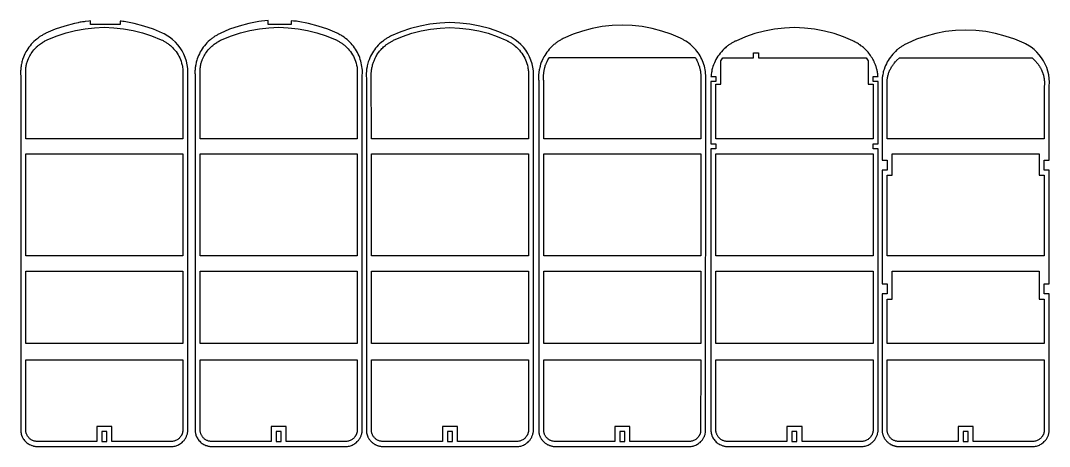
# Model space of a CAD drawing. Extents: x -70 to 101, y -106 to 32.
# Drawn here: x -1.6 to 101.2, y -106.4 to -63.8 of the extents above; entities that cross this region are included whole.
import ezdxf

# ---------------------------------------------------------------- set-up
doc = ezdxf.new("R2010")
doc.units = 0
doc.layers.get('0').update_dxf_attribs({"linetype": 'CONTINUOUS'})
doc.layers.add('SECTIONCUTEDGES', color=18, linetype='CONTINUOUS')

msp = doc.modelspace()

# ---------------------------------------------------------------- linework, layer by layer
msp.add_lwpolyline([(23.94, -105.9), (24.44, -105.9), (24.44, -104.9), (23.94, -104.9)], close=True)
at = {"layer": 'SECTIONCUTEDGES'}
for points in [[(-0.99, -106.03), (-0.9, -106.09), (-0.81, -106.15), (-0.72, -106.2), (-0.62, -106.25), (-0.5, -106.3), (-0.45, -106.32), (-0.37, -106.34), (-0.31, -106.36), (-0.27, -106.37), (-0.2, -106.38), (-0.12, -106.39), (-0.08, -106.4), (-0.04, -106.4), (13.55, -106.4), (13.63, -106.39), (13.73, -106.38), (13.83, -106.36), (13.93, -106.33), (14.02, -106.3), (14.12, -106.26), (14.21, -106.22), (14.29, -106.17), (14.38, -106.11), (14.46, -106.05), (14.54, -105.99), (14.61, -105.92), (14.68, -105.85), (14.73, -105.79), (14.77, -105.73), (14.82, -105.67), (14.86, -105.61), (14.9, -105.55), (14.93, -105.48), (14.96, -105.41), (14.99, -105.34), (15.02, -105.27), (15.04, -105.2), (15.06, -105.13), (15.08, -105.02), (15.1, -104.94), (15.1, -104.89), (15.1, -69.39), (15.11, -69.27), (15.12, -69.11), (15.12, -69.02), (15.12, -68.97), (15.1, -68.6), (15.05, -68.23), (14.97, -67.87), (14.85, -67.51), (14.71, -67.17), (14.54, -66.84), (14.34, -66.53), (14.11, -66.23), (13.86, -65.96), (13.59, -65.71), (13.29, -65.48), (12.95, -65.26), (12.9, -65.23), (12.73, -65.14), (12.59, -65.08), (11.66, -64.68), (10.71, -64.35), (9.74, -64.1), (8.74, -63.91), (8.72, -63.91), (8.62, -63.89), (8.45, -63.88), (8.33, -63.86), (8.33, -64.19), (5.38, -64.19), (5.38, -63.84), (5.22, -63.86), (4.84, -63.91), (4.73, -63.92), (4.58, -63.94), (4.43, -63.97), (4.36, -63.98), (4.21, -64), (4.14, -64.02), (3.99, -64.05), (3.81, -64.09), (3.77, -64.1), (2.8, -64.35), (1.85, -64.68), (0.92, -65.07), (0.87, -65.1), (0.8, -65.13), (0.73, -65.17), (0.66, -65.21), (0.59, -65.25), (0.53, -65.29), (0.46, -65.33), (0.39, -65.37), (0.32, -65.41), (0.26, -65.46), (0.19, -65.5), (0.13, -65.55), (0.07, -65.6), (0, -65.65), (-0.11, -65.75), (-0.13, -65.76), (-0.28, -65.89), (-0.42, -66.03), (-0.54, -66.17), (-0.67, -66.32), (-0.78, -66.47), (-0.89, -66.62), (-1, -66.79), (-1.09, -66.95), (-1.18, -67.12), (-1.26, -67.29), (-1.33, -67.47), (-1.41, -67.7), (-1.45, -67.83), (-1.48, -67.95), (-1.5, -68.04), (-1.53, -68.16), (-1.54, -68.24), (-1.55, -68.28), (-1.57, -68.37), (-1.57, -68.41), (-1.58, -68.5), (-1.59, -68.59), (-1.6, -68.68), (-1.6, -68.73), (-1.61, -68.84), (-1.61, -68.93), (-1.61, -69.05), (-1.61, -69.11), (-1.61, -69.19), (-1.6, -69.26), (-1.59, -69.38), (-1.59, -69.41), (-1.59, -104.91), (-1.59, -104.95), (-1.58, -105), (-1.57, -105.05), (-1.57, -105.09), (-1.56, -105.13), (-1.55, -105.17), (-1.54, -105.21), (-1.52, -105.25), (-1.51, -105.29), (-1.5, -105.33), (-1.48, -105.37), (-1.46, -105.41), (-1.45, -105.45), (-1.41, -105.52), (-1.4, -105.54), (-1.34, -105.63), (-1.28, -105.72), (-1.22, -105.8), (-1.15, -105.88), (-1.07, -105.96)], [(-1.09, -75.64), (-1.09, -68.61), (-1.08, -68.5), (-1.06, -68.41), (-1.05, -68.31), (-1.03, -68.21), (-1.01, -68.15), (-0.99, -68.05), (-0.96, -67.96), (-0.89, -67.76), (-0.83, -67.61), (-0.77, -67.48), (-0.7, -67.35), (-0.63, -67.22), (-0.55, -67.1), (-0.47, -66.98), (-0.39, -66.86), (-0.3, -66.75), (-0.2, -66.64), (-0.1, -66.54), (-0.03, -66.47), (-0.01, -66.44), (0.09, -66.36), (0.15, -66.31), (0.2, -66.26), (0.29, -66.19), (0.38, -66.12), (0.47, -66.06), (0.57, -65.99), (0.61, -65.96), (0.67, -65.93), (0.77, -65.87), (0.81, -65.84), (0.92, -65.79), (0.98, -65.76), (1.06, -65.72), (1.12, -65.69), (2.03, -65.32), (2.94, -65.02), (3.88, -64.79), (4.83, -64.62), (5.79, -64.52), (6.75, -64.48), (7.72, -64.52), (8.68, -64.62), (9.63, -64.79), (10.57, -65.02), (11.48, -65.32), (12.45, -65.72), (12.56, -65.77), (12.64, -65.81), (12.71, -65.85), (12.78, -65.89), (12.85, -65.93), (12.91, -65.97), (12.98, -66.02), (13.04, -66.06), (13.11, -66.11), (13.17, -66.15), (13.23, -66.2), (13.29, -66.25), (13.36, -66.3), (13.43, -66.36), (13.57, -66.49), (13.69, -66.63), (13.82, -66.77), (13.93, -66.91), (14.04, -67.06), (14.14, -67.22), (14.22, -67.38), (14.31, -67.54), (14.38, -67.71), (14.44, -67.88), (14.49, -68.06), (14.55, -68.28), (14.56, -68.35), (14.59, -68.49), (14.6, -68.62), (14.6, -75.64)], [(16.53, -106.09), (16.62, -106.15), (16.71, -106.2), (16.81, -106.25), (16.92, -106.3), (16.94, -106.31), (16.99, -106.32), (17.06, -106.34), (17.12, -106.36), (17.16, -106.37), (17.23, -106.38), (17.31, -106.39), (17.36, -106.4), (17.4, -106.4), (30.98, -106.4), (31.07, -106.39), (31.17, -106.38), (31.27, -106.36), (31.36, -106.33), (31.46, -106.3), (31.55, -106.26), (31.64, -106.22), (31.73, -106.17), (31.81, -106.11), (31.89, -106.05), (31.97, -105.99), (32.04, -105.92), (32.11, -105.85), (32.16, -105.79), (32.21, -105.73), (32.25, -105.67), (32.29, -105.61), (32.33, -105.55), (32.37, -105.48), (32.4, -105.41), (32.43, -105.34), (32.45, -105.27), (32.47, -105.2), (32.49, -105.13), (32.51, -105.05), (32.52, -104.99), (32.53, -104.92), (32.54, -104.89), (32.54, -69.41), (32.54, -69.3), (32.54, -69.24), (32.55, -69.11), (32.55, -69.1), (32.55, -69), (32.55, -68.97), (32.55, -68.78), (32.53, -68.6), (32.51, -68.41), (32.48, -68.23), (32.45, -68.05), (32.4, -67.87), (32.35, -67.69), (32.29, -67.51), (32.22, -67.34), (32.14, -67.17), (32.06, -67), (31.97, -66.84), (31.87, -66.68), (31.77, -66.53), (31.66, -66.38), (31.54, -66.23), (31.42, -66.09), (31.29, -65.96), (31.16, -65.83), (31.02, -65.71), (30.88, -65.59), (30.73, -65.48), (30.56, -65.37), (30.5, -65.33), (30.42, -65.28), (30.3, -65.22), (30.1, -65.11), (30.02, -65.07), (29.1, -64.68), (28.15, -64.35), (27.18, -64.1), (26.15, -63.91), (26.1, -63.9), (25.97, -63.88), (25.78, -63.86), (25.68, -63.85), (25.44, -63.83), (25.44, -64.19), (23.14, -64.19), (23.14, -63.81), (22.79, -63.84), (22.48, -63.87), (22.19, -63.91), (21.2, -64.1), (20.23, -64.35), (19.28, -64.68), (18.33, -65.09), (18.27, -65.12), (18.17, -65.17), (18.1, -65.21), (18.03, -65.25), (17.96, -65.29), (17.89, -65.33), (17.82, -65.37), (17.76, -65.41), (17.69, -65.46), (17.63, -65.5), (17.56, -65.55), (17.5, -65.6), (17.44, -65.65), (17.36, -65.71), (17.3, -65.77), (17.15, -65.89), (17.02, -66.03), (16.89, -66.17), (16.77, -66.32), (16.65, -66.47), (16.54, -66.62), (16.44, -66.79), (16.34, -66.95), (16.26, -67.12), (16.18, -67.29), (16.1, -67.47), (16.04, -67.65), (16, -67.77), (15.98, -67.86), (15.95, -67.98), (15.93, -68.04), (15.9, -68.16), (15.89, -68.24), (15.88, -68.32), (15.86, -68.41), (15.85, -68.5), (15.84, -68.59), (15.84, -68.64), (15.83, -68.73), (15.82, -68.84), (15.82, -68.89), (15.82, -69.02), (15.82, -69.07), (15.83, -69.17), (15.84, -69.31), (15.84, -69.36), (15.84, -69.41), (15.84, -104.9), (15.84, -104.93), (15.85, -104.98), (15.86, -105.05), (15.87, -105.09), (15.88, -105.13), (15.89, -105.17), (15.9, -105.21), (15.91, -105.25), (15.92, -105.29), (15.94, -105.33), (15.95, -105.37), (15.97, -105.41), (15.99, -105.45), (16.01, -105.49), (16.03, -105.54), (16.09, -105.63), (16.15, -105.72), (16.22, -105.8), (16.29, -105.88), (16.36, -105.96), (16.45, -106.03)], [(16.34, -75.64), (16.34, -68.62), (16.35, -68.57), (16.36, -68.47), (16.36, -68.44), (16.38, -68.34), (16.4, -68.24), (16.42, -68.15), (16.45, -68.05), (16.47, -67.96), (16.48, -67.94), (16.54, -67.76), (16.55, -67.74), (16.61, -67.61), (16.67, -67.48), (16.73, -67.35), (16.8, -67.22), (16.88, -67.1), (16.96, -66.98), (17.05, -66.86), (17.14, -66.75), (17.23, -66.64), (17.35, -66.52), (17.43, -66.44), (17.51, -66.37), (17.59, -66.29), (17.67, -66.23), (17.75, -66.17), (17.84, -66.1), (17.9, -66.06), (18, -65.99), (18.04, -65.96), (18.1, -65.93), (18.2, -65.87), (18.27, -65.83), (18.37, -65.78), (18.46, -65.73), (18.54, -65.7), (19.46, -65.32), (20.37, -65.02), (21.31, -64.79), (22.26, -64.62), (23.22, -64.52), (24.19, -64.48), (25.15, -64.52), (26.12, -64.62), (27.07, -64.79), (28, -65.02), (28.92, -65.32), (29.82, -65.69), (29.86, -65.7), (29.92, -65.74), (29.99, -65.77), (30.04, -65.8), (30.11, -65.83), (30.18, -65.87), (30.25, -65.91), (30.31, -65.95), (30.38, -65.99), (30.44, -66.04), (30.51, -66.08), (30.57, -66.13), (30.63, -66.17), (30.7, -66.22), (30.76, -66.27), (30.8, -66.31), (30.86, -66.36), (31, -66.49), (31.13, -66.63), (31.25, -66.77), (31.36, -66.91), (31.47, -67.06), (31.57, -67.22), (31.66, -67.38), (31.74, -67.54), (31.81, -67.71), (31.87, -67.88), (31.93, -68.06), (31.98, -68.28), (32, -68.38), (32.02, -68.47), (32.02, -68.51), (32.04, -68.62), (32.04, -75.64)], [(33.67, -106.11), (33.73, -106.15), (33.8, -106.19), (33.85, -106.21), (33.91, -106.24), (33.96, -106.27), (34.02, -106.29), (34.07, -106.31), (34.13, -106.33), (34.19, -106.35), (34.25, -106.36), (34.3, -106.37), (34.36, -106.38), (34.42, -106.39), (34.51, -106.4), (48.1, -106.4), (48.19, -106.39), (48.28, -106.38), (48.38, -106.36), (48.48, -106.33), (48.57, -106.3), (48.67, -106.26), (48.76, -106.22), (48.85, -106.17), (48.93, -106.11), (49.01, -106.05), (49.09, -105.99), (49.16, -105.92), (49.23, -105.85), (49.28, -105.79), (49.33, -105.73), (49.37, -105.67), (49.41, -105.61), (49.45, -105.55), (49.48, -105.48), (49.51, -105.41), (49.54, -105.34), (49.57, -105.27), (49.59, -105.2), (49.61, -105.13), (49.63, -105.05), (49.64, -105), (49.65, -104.93), (49.65, -104.89), (49.65, -69.64), (49.66, -69.52), (49.67, -69.36), (49.67, -69.27), (49.67, -69.22), (49.65, -68.85), (49.6, -68.48), (49.52, -68.12), (49.4, -67.76), (49.26, -67.42), (49.09, -67.09), (48.89, -66.78), (48.66, -66.48), (48.41, -66.21), (48.14, -65.96), (47.84, -65.73), (47.52, -65.52), (47.45, -65.48), (47.35, -65.43), (47.18, -65.35), (47.14, -65.32), (46.21, -64.93), (45.26, -64.6), (44.29, -64.35), (43.31, -64.16), (42.31, -64.05), (41.3, -64.01), (40.3, -64.05), (39.3, -64.16), (38.32, -64.35), (37.35, -64.6), (36.4, -64.93), (35.43, -65.34), (35.36, -65.38), (35.28, -65.42), (35.21, -65.46), (35.15, -65.5), (35.08, -65.54), (35.01, -65.58), (34.94, -65.62), (34.88, -65.66), (34.81, -65.71), (34.74, -65.75), (34.68, -65.8), (34.62, -65.85), (34.55, -65.9), (34.44, -65.99), (34.42, -66.01), (34.27, -66.14), (34.14, -66.28), (34.01, -66.42), (33.88, -66.57), (33.77, -66.72), (33.66, -66.87), (33.55, -67.04), (33.46, -67.2), (33.37, -67.37), (33.29, -67.54), (33.22, -67.72), (33.14, -67.95), (33.1, -68.08), (33.07, -68.2), (33.04, -68.32), (33.02, -68.44), (33, -68.53), (32.99, -68.57), (32.98, -68.66), (32.97, -68.75), (32.96, -68.84), (32.95, -68.89), (32.95, -68.98), (32.94, -69.02), (32.94, -69.14), (32.94, -69.27), (32.94, -69.3), (32.94, -69.41), (32.95, -69.53), (32.96, -69.64), (32.96, -104.9), (32.96, -104.96), (32.97, -105.01), (32.98, -105.06), (32.99, -105.11), (33, -105.17), (33.02, -105.22), (33.03, -105.27), (33.05, -105.32), (33.07, -105.37), (33.09, -105.42), (33.11, -105.47), (33.14, -105.51), (33.17, -105.56), (33.2, -105.63), (33.25, -105.69), (33.29, -105.75), (33.34, -105.81), (33.39, -105.86), (33.44, -105.92), (33.49, -105.97), (33.55, -106.02), (33.61, -106.06)], [(33.46, -75.64), (33.44, -69.23), (33.44, -69.17), (33.44, -69.07), (33.46, -68.91), (33.46, -68.84), (33.48, -68.74), (33.49, -68.65), (33.51, -68.55), (33.53, -68.45), (33.55, -68.36), (33.56, -68.31), (33.58, -68.23), (33.61, -68.14), (33.63, -68.06), (33.66, -67.98), (33.69, -67.9), (33.72, -67.82), (33.75, -67.74), (33.79, -67.66), (33.83, -67.58), (33.87, -67.5), (33.91, -67.42), (33.95, -67.35), (34.01, -67.25), (34.07, -67.15), (34.14, -67.05), (34.21, -66.96), (34.28, -66.87), (34.35, -66.78), (34.43, -66.69), (34.51, -66.6), (34.59, -66.52), (34.68, -66.44), (34.77, -66.36), (34.86, -66.29), (34.91, -66.25), (34.96, -66.21), (35.02, -66.17), (35.07, -66.13), (35.12, -66.1), (35.18, -66.06), (35.24, -66.02), (35.29, -65.99), (35.35, -65.96), (35.41, -65.92), (35.46, -65.89), (35.59, -65.83), (35.67, -65.78), (36.58, -65.39), (37.49, -65.08), (38.43, -64.83), (39.38, -64.66), (40.34, -64.55), (41.3, -64.51), (42.27, -64.55), (43.23, -64.66), (44.18, -64.83), (45.12, -65.08), (46.03, -65.39), (46.99, -65.81), (47.07, -65.85), (47.12, -65.88), (47.19, -65.92), (47.26, -65.96), (47.33, -66), (47.4, -66.04), (47.46, -66.08), (47.53, -66.13), (47.59, -66.17), (47.66, -66.22), (47.72, -66.27), (47.78, -66.32), (47.84, -66.37), (47.96, -66.48), (47.98, -66.5), (48.12, -66.63), (48.25, -66.77), (48.37, -66.92), (48.48, -67.07), (48.59, -67.23), (48.69, -67.4), (48.78, -67.56), (48.86, -67.74), (48.93, -67.91), (48.99, -68.09), (49.05, -68.28), (49.09, -68.46), (49.11, -68.57), (49.13, -68.67), (49.14, -68.76), (49.15, -68.87), (49.16, -68.97), (49.17, -69.09), (49.17, -69.16), (49.17, -69.27), (49.17, -69.36), (49.15, -69.61), (49.15, -69.66), (49.15, -75.64)], [(51.02, -106.19), (51.07, -106.21), (51.1, -106.23), (51.15, -106.25), (51.21, -106.28), (51.27, -106.3), (51.32, -106.32), (51.38, -106.34), (51.44, -106.35), (51.5, -106.37), (51.56, -106.38), (51.61, -106.39), (51.67, -106.39), (51.74, -106.4), (65.32, -106.4), (65.41, -106.39), (65.51, -106.38), (65.61, -106.36), (65.7, -106.33), (65.8, -106.3), (65.89, -106.26), (65.98, -106.22), (66.07, -106.17), (66.15, -106.11), (66.23, -106.05), (66.31, -105.99), (66.38, -105.92), (66.45, -105.85), (66.5, -105.79), (66.55, -105.73), (66.59, -105.67), (66.63, -105.61), (66.67, -105.55), (66.7, -105.48), (66.74, -105.41), (66.77, -105.34), (66.79, -105.27), (66.81, -105.2), (66.83, -105.13), (66.86, -105.01), (66.87, -104.97), (66.87, -104.89), (66.88, -69.89), (66.88, -69.78), (66.89, -69.61), (66.89, -69.52), (66.89, -69.47), (66.89, -69.28), (66.87, -69.1), (66.85, -68.91), (66.82, -68.73), (66.79, -68.55), (66.74, -68.37), (66.69, -68.19), (66.63, -68.01), (66.56, -67.84), (66.48, -67.67), (66.4, -67.5), (66.31, -67.34), (66.21, -67.18), (66.11, -67.03), (66, -66.88), (65.88, -66.73), (65.76, -66.59), (65.63, -66.46), (65.5, -66.33), (65.36, -66.21), (65.22, -66.09), (65.07, -65.98), (64.89, -65.86), (64.7, -65.75), (64.62, -65.7), (64.5, -65.64), (64.36, -65.57), (63.43, -65.18), (62.49, -64.85), (61.51, -64.6), (60.53, -64.41), (59.53, -64.3), (58.53, -64.26), (57.52, -64.3), (56.53, -64.41), (55.54, -64.6), (54.57, -64.85), (53.62, -65.18), (52.64, -65.6), (52.53, -65.66), (52.44, -65.71), (52.37, -65.75), (52.3, -65.79), (52.23, -65.83), (52.16, -65.87), (52.1, -65.91), (52.03, -65.96), (51.97, -66), (51.9, -66.05), (51.84, -66.1), (51.78, -66.15), (51.7, -66.21), (51.64, -66.26), (51.49, -66.39), (51.36, -66.53), (51.23, -66.67), (51.11, -66.82), (50.99, -66.97), (50.88, -67.12), (50.78, -67.29), (50.68, -67.45), (50.59, -67.62), (50.51, -67.79), (50.44, -67.97), (50.37, -68.18), (50.32, -68.33), (50.31, -68.39), (50.28, -68.51), (50.25, -68.63), (50.23, -68.73), (50.21, -68.82), (50.2, -68.91), (50.19, -69), (50.18, -69.09), (50.17, -69.18), (50.16, -69.29), (50.16, -69.36), (50.16, -69.48), (50.16, -69.59), (50.17, -69.69), (50.18, -69.81), (50.18, -69.91), (50.18, -104.89), (50.18, -104.93), (50.19, -104.96), (50.19, -105.01), (50.2, -105.06), (50.21, -105.11), (50.22, -105.17), (50.24, -105.22), (50.26, -105.27), (50.27, -105.32), (50.29, -105.37), (50.31, -105.42), (50.34, -105.47), (50.36, -105.51), (50.39, -105.56), (50.43, -105.63), (50.47, -105.69), (50.51, -105.75), (50.56, -105.81), (50.61, -105.86), (50.66, -105.92), (50.72, -105.97), (50.77, -106.02), (50.83, -106.06), (50.89, -106.11), (50.96, -106.15)], [(68.28, -106.2), (68.37, -106.25), (68.53, -106.31), (68.58, -106.33), (68.66, -106.35), (68.72, -106.37), (68.78, -106.38), (68.85, -106.39), (68.87, -106.39), (68.95, -106.4), (68.96, -106.4), (82.54, -106.4), (82.63, -106.39), (82.73, -106.38), (82.83, -106.36), (82.92, -106.33), (83.02, -106.3), (83.11, -106.26), (83.2, -106.22), (83.29, -106.17), (83.37, -106.11), (83.46, -106.05), (83.53, -105.99), (83.61, -105.92), (83.68, -105.85), (83.72, -105.79), (83.77, -105.73), (83.81, -105.67), (83.85, -105.61), (83.89, -105.55), (83.93, -105.48), (83.96, -105.41), (83.99, -105.34), (84.01, -105.27), (84.04, -105.2), (84.06, -105.13), (84.08, -105.01), (84.09, -104.96), (84.1, -104.9), (84.1, -104.89), (84.1, -76.63), (83.6, -76.63), (83.6, -76.14), (84.1, -76.14), (84.1, -69.89), (83.6, -69.89), (83.6, -69.39), (84.1, -69.39), (84.09, -69.34), (84.08, -69.2), (84.07, -69.13), (84.06, -69.04), (84.04, -68.96), (84.04, -68.93), (84.02, -68.84), (84, -68.76), (83.98, -68.68), (83.96, -68.61), (83.94, -68.54), (83.92, -68.47), (83.9, -68.39), (83.87, -68.32), (83.85, -68.25), (83.82, -68.18), (83.79, -68.11), (83.76, -68.04), (83.73, -67.97), (83.7, -67.9), (83.64, -67.78), (83.57, -67.66), (83.5, -67.54), (83.43, -67.42), (83.35, -67.31), (83.27, -67.19), (83.19, -67.08), (83.1, -66.98), (83.01, -66.87), (82.91, -66.77), (82.82, -66.68), (82.72, -66.58), (82.64, -66.51), (82.56, -66.44), (82.48, -66.38), (82.39, -66.32), (82.31, -66.25), (82.22, -66.19), (82.14, -66.14), (82.05, -66.08), (81.96, -66.02), (81.91, -66), (81.82, -65.95), (81.73, -65.9), (81.58, -65.82), (80.66, -65.43), (79.71, -65.1), (78.74, -64.85), (77.75, -64.66), (76.75, -64.55), (75.75, -64.51), (74.75, -64.55), (73.75, -64.66), (72.76, -64.85), (71.79, -65.1), (70.84, -65.43), (69.87, -65.85), (69.8, -65.88), (69.73, -65.92), (69.66, -65.96), (69.59, -66), (69.52, -66.04), (69.45, -66.08), (69.39, -66.12), (69.32, -66.16), (69.25, -66.21), (69.19, -66.25), (69.13, -66.3), (69.06, -66.35), (69, -66.4), (68.93, -66.45), (68.86, -66.52), (68.72, -66.64), (68.58, -66.78), (68.45, -66.92), (68.33, -67.07), (68.21, -67.22), (68.1, -67.37), (68, -67.54), (67.9, -67.7), (67.82, -67.87), (67.74, -68.04), (67.66, -68.22), (67.6, -68.4), (67.56, -68.53), (67.53, -68.63), (67.5, -68.74), (67.5, -68.77), (67.47, -68.89), (67.45, -69.01), (67.44, -69.05), (67.42, -69.18), (67.41, -69.32), (67.4, -69.39), (67.9, -69.39), (67.9, -69.89), (67.4, -69.89), (67.4, -76.14), (67.9, -76.14), (67.9, -76.63), (67.4, -76.63), (67.4, -104.9), (67.41, -104.95), (67.41, -105), (67.42, -105.05), (67.43, -105.09), (67.44, -105.13), (67.45, -105.17), (67.46, -105.21), (67.47, -105.25), (67.49, -105.29), (67.5, -105.33), (67.52, -105.37), (67.53, -105.41), (67.55, -105.45), (67.59, -105.53), (67.65, -105.63), (67.71, -105.72), (67.78, -105.8), (67.85, -105.88), (67.93, -105.96), (68.01, -106.03), (68.09, -106.09), (68.18, -106.15)], [(85.42, -106.22), (85.45, -106.24), (85.49, -106.25), (85.52, -106.26), (85.55, -106.28), (85.58, -106.29), (85.61, -106.3), (85.64, -106.31), (85.68, -106.32), (85.71, -106.33), (85.74, -106.34), (85.77, -106.35), (85.81, -106.36), (85.84, -106.37), (85.87, -106.37), (85.91, -106.38), (85.94, -106.39), (85.97, -106.39), (86.01, -106.39), (86.07, -106.4), (99.66, -106.4), (99.75, -106.39), (99.85, -106.38), (99.94, -106.36), (100.04, -106.33), (100.14, -106.3), (100.23, -106.26), (100.32, -106.22), (100.41, -106.17), (100.49, -106.11), (100.57, -106.05), (100.65, -105.99), (100.72, -105.92), (100.79, -105.85), (100.84, -105.79), (100.89, -105.73), (100.93, -105.67), (100.97, -105.61), (101.01, -105.55), (101.04, -105.48), (101.08, -105.41), (101.1, -105.34), (101.13, -105.27), (101.15, -105.2), (101.17, -105.13), (101.19, -105.04), (101.21, -104.97), (101.21, -104.91), (101.21, -104.89), (101.21, -91.15), (100.72, -91.15), (100.72, -90.15), (101.21, -90.15), (101.21, -78.76), (100.72, -78.76), (100.72, -77.76), (101.21, -77.76), (101.21, -70.39), (101.22, -70.36), (101.22, -70.23), (101.23, -70.11), (101.23, -70.02), (101.23, -69.97), (101.21, -69.59), (101.16, -69.23), (101.08, -68.86), (100.97, -68.51), (100.82, -68.17), (100.65, -67.84), (100.45, -67.53), (100.22, -67.23), (99.97, -66.96), (99.7, -66.71), (99.41, -66.48), (99.07, -66.27), (99.01, -66.23), (98.84, -66.14), (98.7, -66.07), (97.77, -65.68), (96.82, -65.35), (95.85, -65.1), (94.87, -64.91), (93.87, -64.8), (92.87, -64.76), (91.86, -64.8), (90.86, -64.91), (89.88, -65.1), (88.91, -65.35), (87.96, -65.68), (87, -66.09), (86.93, -66.12), (86.86, -66.16), (86.78, -66.21), (86.71, -66.25), (86.64, -66.29), (86.57, -66.33), (86.5, -66.37), (86.44, -66.41), (86.37, -66.46), (86.31, -66.5), (86.24, -66.55), (86.18, -66.6), (86.12, -66.65), (86.01, -66.74), (85.99, -66.75), (85.83, -66.89), (85.7, -67.03), (85.57, -67.17), (85.44, -67.32), (85.33, -67.47), (85.22, -67.62), (85.12, -67.79), (85.02, -67.95), (84.93, -68.12), (84.85, -68.29), (84.78, -68.47), (84.7, -68.69), (84.66, -68.83), (84.63, -68.95), (84.6, -69.07), (84.58, -69.19), (84.57, -69.23), (84.55, -69.32), (84.54, -69.41), (84.53, -69.5), (84.52, -69.59), (84.51, -69.68), (84.5, -69.79), (84.5, -69.84), (84.5, -69.96), (84.5, -70.02), (84.5, -70.1), (84.5, -70.16), (84.51, -70.22), (84.52, -70.34), (84.52, -70.41), (84.52, -77.76), (85.01, -77.76), (85.01, -78.76), (84.52, -78.76), (84.52, -90.15), (85.01, -90.15), (85.01, -91.15), (84.52, -91.15), (84.52, -104.91), (84.52, -104.94), (84.53, -105.01), (84.54, -105.07), (84.55, -105.13), (84.57, -105.19), (84.59, -105.24), (84.6, -105.3), (84.63, -105.35), (84.65, -105.41), (84.67, -105.46), (84.7, -105.51), (84.73, -105.57), (84.76, -105.62), (84.79, -105.67), (84.83, -105.72), (84.87, -105.77), (84.91, -105.81), (84.95, -105.86), (84.99, -105.9), (85.03, -105.95), (85.08, -105.99), (85.13, -106.03), (85.17, -106.06), (85.22, -106.1), (85.27, -106.13), (85.3, -106.15), (85.33, -106.17), (85.36, -106.19), (85.39, -106.2)], [(50.68, -75.64), (50.68, -69.9), (50.68, -69.85), (50.67, -69.73), (50.66, -69.66), (50.66, -69.61), (50.66, -69.51), (50.66, -69.44), (50.66, -69.37), (50.66, -69.33), (50.67, -69.26), (50.67, -69.19), (50.68, -69.12), (50.69, -69.01), (50.7, -68.95), (50.71, -68.88), (50.72, -68.81), (50.73, -68.75), (50.75, -68.68), (50.76, -68.61), (50.78, -68.55), (50.8, -68.48), (50.82, -68.42), (50.84, -68.35), (50.87, -68.25), (50.89, -68.19), (50.92, -68.12), (50.93, -68.09), (50.96, -68.02), (50.99, -67.96), (51.03, -67.87), (51.05, -67.82), (51.1, -67.72), (51.16, -67.62), (51.21, -67.52), (51.22, -67.51), (51.23, -67.5), (51.23, -67.5), (51.24, -67.49), (65.82, -67.49), (65.82, -67.5), (65.83, -67.51), (65.84, -67.52), (65.93, -67.68), (65.98, -67.78), (66.03, -67.88), (66.06, -67.95), (66.08, -67.99), (66.12, -68.08), (66.13, -68.12), (66.17, -68.21), (66.2, -68.3), (66.22, -68.35), (66.24, -68.44), (66.26, -68.49), (66.27, -68.54), (66.28, -68.59), (66.3, -68.64), (66.31, -68.7), (66.32, -68.75), (66.33, -68.8), (66.34, -68.85), (66.35, -68.9), (66.35, -68.95), (66.36, -69.01), (66.37, -69.06), (66.38, -69.13), (66.38, -69.21), (66.39, -69.28), (66.39, -69.32), (66.39, -69.4), (66.4, -69.48), (66.39, -69.56), (66.39, -69.66), (66.38, -69.76), (66.38, -69.83), (66.38, -69.91), (66.38, -75.64)], [(67.9, -75.64), (67.9, -70.16), (68.4, -70.16), (68.4, -67.84), (68.59, -67.55), (71.65, -67.55), (71.65, -67.05), (72.15, -67.05), (72.15, -67.55), (82.91, -67.55), (83.1, -67.84), (83.1, -70.16), (83.6, -70.16), (83.6, -75.64)], [(85.02, -75.64), (85.02, -70.41), (85.01, -70.32), (85.01, -70.27), (85.01, -70.23), (85, -70.15), (85, -70.07), (85, -69.96), (85, -69.85), (85.01, -69.81), (85.01, -69.75), (85.02, -69.67), (85.03, -69.6), (85.04, -69.52), (85.05, -69.49), (85.07, -69.41), (85.08, -69.34), (85.1, -69.25), (85.13, -69.17), (85.16, -69.08), (85.19, -69), (85.22, -68.91), (85.25, -68.83), (85.29, -68.75), (85.33, -68.67), (85.37, -68.6), (85.41, -68.52), (85.45, -68.44), (85.5, -68.37), (85.55, -68.3), (85.6, -68.23), (85.65, -68.16), (85.7, -68.09), (85.76, -68.02), (85.82, -67.95), (85.87, -67.89), (85.92, -67.84), (85.96, -67.8), (86.23, -67.55), (99.5, -67.55), (99.77, -67.8), (99.85, -67.88), (99.88, -67.91), (99.91, -67.95), (99.95, -67.99), (99.98, -68.02), (100.01, -68.06), (100.04, -68.1), (100.07, -68.14), (100.1, -68.18), (100.13, -68.22), (100.16, -68.26), (100.18, -68.3), (100.21, -68.34), (100.24, -68.38), (100.26, -68.42), (100.29, -68.46), (100.31, -68.51), (100.34, -68.55), (100.36, -68.59), (100.38, -68.64), (100.41, -68.68), (100.43, -68.72), (100.45, -68.77), (100.47, -68.81), (100.49, -68.86), (100.51, -68.9), (100.52, -68.94), (100.54, -68.99), (100.56, -69.03), (100.57, -69.07), (100.59, -69.12), (100.6, -69.16), (100.61, -69.21), (100.63, -69.25), (100.64, -69.3), (100.65, -69.34), (100.66, -69.39), (100.67, -69.43), (100.68, -69.48), (100.69, -69.53), (100.7, -69.57), (100.7, -69.62), (100.71, -69.66), (100.71, -69.71), (100.72, -69.76), (100.72, -69.8), (100.73, -69.85), (100.73, -69.89), (100.73, -69.97), (100.73, -70.06), (100.73, -70.17), (100.72, -70.4), (100.71, -75.64)], [(-1.09, -87.34), (-1.09, -77.13), (14.6, -77.13), (14.6, -87.34)], [(16.34, -87.34), (16.34, -77.13), (32.04, -77.13), (32.04, -87.34)], [(33.46, -87.34), (33.46, -77.13), (49.15, -77.13), (49.15, -87.34)], [(50.68, -87.34), (50.68, -77.13), (66.38, -77.13), (66.38, -87.34)], [(67.9, -87.34), (67.9, -77.13), (83.6, -77.13), (83.6, -87.34)], [(85.02, -87.34), (85.02, -79.27), (85.52, -79.27), (85.52, -77.13), (100.22, -77.13), (100.22, -79.27), (100.71, -79.27), (100.71, -87.34)], [(-1.09, -96.12), (-1.09, -88.88), (14.6, -88.88), (14.6, -96.12)], [(16.34, -96.12), (16.34, -88.88), (32.04, -88.88), (32.04, -96.12)], [(33.47, -96.12), (33.47, -88.88), (49.15, -88.88), (49.15, -96.12)], [(50.68, -96.12), (50.68, -88.88), (66.38, -88.88), (66.38, -96.12)], [(67.9, -96.12), (67.9, -88.88), (83.6, -88.88), (83.6, -96.12)], [(85.02, -96.12), (85.02, -91.66), (85.52, -91.66), (85.52, -88.88), (100.21, -88.88), (100.21, -91.66), (100.71, -91.66), (100.71, -96.12)], [(-0.6, -105.69), (-0.65, -105.66), (-0.7, -105.62), (-0.74, -105.57), (-0.79, -105.53), (-0.83, -105.48), (-0.87, -105.43), (-0.91, -105.38), (-0.94, -105.32), (-0.97, -105.27), (-1, -105.21), (-1.02, -105.15), (-1.04, -105.09), (-1.06, -105.03), (-1.08, -104.97), (-1.09, -104.9), (-1.09, -104.86), (-1.09, -97.74), (14.6, -97.74), (14.6, -104.86), (14.6, -104.89), (14.59, -104.93), (14.59, -104.96), (14.58, -105), (14.57, -105.04), (14.56, -105.08), (14.55, -105.12), (14.53, -105.16), (14.52, -105.2), (14.5, -105.24), (14.48, -105.28), (14.46, -105.31), (14.44, -105.35), (14.42, -105.38), (14.39, -105.42), (14.34, -105.48), (14.29, -105.54), (14.23, -105.6), (14.17, -105.65), (14.1, -105.7), (14.03, -105.74), (13.96, -105.78), (13.89, -105.81), (13.82, -105.84), (13.74, -105.86), (13.66, -105.88), (13.56, -105.9), (13.53, -105.9), (13.51, -105.9), (7.5, -105.9), (7.5, -104.4), (6, -104.4), (6, -105.9), (-0.03, -105.9), (-0.06, -105.89), (-0.13, -105.88), (-0.19, -105.87), (-0.26, -105.86), (-0.32, -105.84), (-0.38, -105.81), (-0.43, -105.79), (-0.49, -105.76), (-0.54, -105.73)], [(16.84, -105.69), (16.78, -105.66), (16.74, -105.62), (16.69, -105.57), (16.64, -105.53), (16.6, -105.48), (16.56, -105.43), (16.53, -105.38), (16.49, -105.32), (16.46, -105.27), (16.43, -105.21), (16.41, -105.15), (16.39, -105.09), (16.37, -105.03), (16.36, -104.97), (16.34, -104.89), (16.34, -104.85), (16.34, -97.74), (32.04, -97.74), (32.04, -104.86), (32.03, -104.87), (32.03, -104.9), (32.02, -104.96), (32.01, -105), (32.01, -105.04), (31.99, -105.08), (31.98, -105.12), (31.97, -105.16), (31.95, -105.2), (31.93, -105.24), (31.91, -105.28), (31.89, -105.31), (31.87, -105.35), (31.85, -105.38), (31.83, -105.42), (31.78, -105.48), (31.72, -105.54), (31.66, -105.6), (31.6, -105.65), (31.54, -105.7), (31.47, -105.74), (31.4, -105.78), (31.32, -105.81), (31.25, -105.84), (31.17, -105.86), (31.09, -105.88), (31.01, -105.89), (30.98, -105.9), (30.95, -105.9), (24.94, -105.9), (24.94, -104.4), (23.44, -104.4), (23.44, -105.9), (17.42, -105.9), (17.36, -105.89), (17.3, -105.88), (17.24, -105.87), (17.18, -105.86), (17.12, -105.84), (17.06, -105.81), (17, -105.79), (16.94, -105.76), (16.89, -105.73)], [(34.01, -105.73), (33.95, -105.69), (33.9, -105.66), (33.85, -105.62), (33.81, -105.57), (33.76, -105.53), (33.72, -105.48), (33.68, -105.43), (33.64, -105.38), (33.61, -105.32), (33.58, -105.27), (33.55, -105.21), (33.53, -105.15), (33.51, -105.09), (33.49, -105.03), (33.47, -104.97), (33.46, -104.88), (33.46, -104.86), (33.46, -97.74), (49.15, -97.74), (49.15, -104.88), (49.15, -104.93), (49.14, -104.96), (49.13, -105), (49.12, -105.04), (49.11, -105.08), (49.1, -105.12), (49.08, -105.16), (49.07, -105.2), (49.05, -105.24), (49.03, -105.28), (49.01, -105.31), (48.99, -105.35), (48.97, -105.38), (48.94, -105.42), (48.89, -105.48), (48.84, -105.54), (48.78, -105.6), (48.72, -105.65), (48.65, -105.7), (48.59, -105.74), (48.51, -105.78), (48.44, -105.81), (48.37, -105.84), (48.29, -105.86), (48.21, -105.88), (48.1, -105.9), (48.06, -105.9), (42.05, -105.9), (42.05, -104.4), (40.55, -104.4), (40.55, -105.9), (34.54, -105.9), (34.49, -105.89), (34.42, -105.88), (34.36, -105.87), (34.29, -105.86), (34.23, -105.84), (34.18, -105.81), (34.12, -105.79), (34.06, -105.76)], [(51.23, -105.73), (51.18, -105.69), (51.12, -105.66), (51.08, -105.62), (51.03, -105.57), (50.98, -105.53), (50.94, -105.48), (50.9, -105.43), (50.87, -105.38), (50.83, -105.32), (50.8, -105.27), (50.77, -105.21), (50.75, -105.15), (50.73, -105.09), (50.71, -105.03), (50.7, -104.97), (50.68, -104.9), (50.68, -104.85), (50.68, -97.74), (66.38, -97.74), (66.37, -104.87), (66.37, -104.92), (66.37, -104.93), (66.35, -105), (66.34, -105.04), (66.33, -105.08), (66.32, -105.12), (66.31, -105.16), (66.29, -105.2), (66.27, -105.24), (66.25, -105.28), (66.23, -105.31), (66.21, -105.35), (66.19, -105.38), (66.16, -105.42), (66.11, -105.48), (66.06, -105.54), (66, -105.6), (65.94, -105.65), (65.88, -105.7), (65.81, -105.74), (65.74, -105.78), (65.66, -105.81), (65.59, -105.84), (65.51, -105.86), (65.43, -105.88), (65.34, -105.89), (65.3, -105.9), (59.28, -105.9), (59.28, -104.4), (57.78, -104.4), (57.78, -105.9), (51.75, -105.9), (51.72, -105.9), (51.64, -105.88), (51.58, -105.87), (51.52, -105.86), (51.46, -105.84), (51.4, -105.81), (51.34, -105.79), (51.28, -105.76)], [(68.51, -105.76), (68.45, -105.73), (68.4, -105.69), (68.35, -105.66), (68.3, -105.62), (68.25, -105.57), (68.21, -105.53), (68.16, -105.48), (68.12, -105.43), (68.09, -105.38), (68.05, -105.32), (68.02, -105.27), (68, -105.21), (67.97, -105.15), (67.95, -105.09), (67.93, -105.03), (67.92, -104.97), (67.9, -104.88), (67.9, -104.85), (67.9, -97.74), (83.6, -97.74), (83.6, -104.87), (83.59, -104.9), (83.59, -104.94), (83.58, -105), (83.57, -105.04), (83.56, -105.08), (83.54, -105.12), (83.53, -105.16), (83.51, -105.2), (83.5, -105.24), (83.48, -105.28), (83.46, -105.31), (83.43, -105.35), (83.41, -105.38), (83.39, -105.42), (83.34, -105.48), (83.28, -105.54), (83.22, -105.6), (83.16, -105.65), (83.1, -105.7), (83.03, -105.74), (82.96, -105.78), (82.89, -105.81), (82.81, -105.84), (82.73, -105.86), (82.66, -105.88), (82.57, -105.89), (82.52, -105.9), (82.51, -105.9), (76.5, -105.9), (76.5, -104.4), (75, -104.4), (75, -105.9), (68.98, -105.9), (68.93, -105.89), (68.86, -105.88), (68.8, -105.87), (68.74, -105.86), (68.68, -105.84), (68.62, -105.81), (68.56, -105.79)], [(86.09, -105.9), (86.04, -105.89), (85.98, -105.88), (85.92, -105.87), (85.86, -105.86), (85.8, -105.84), (85.74, -105.81), (85.68, -105.79), (85.62, -105.76), (85.57, -105.73), (85.51, -105.69), (85.46, -105.66), (85.41, -105.62), (85.37, -105.57), (85.32, -105.53), (85.28, -105.48), (85.24, -105.43), (85.2, -105.38), (85.17, -105.32), (85.14, -105.27), (85.11, -105.21), (85.09, -105.15), (85.07, -105.09), (85.05, -105.03), (85.03, -104.97), (85.02, -104.89), (85.02, -104.87), (85.02, -104.85), (85.02, -97.74), (100.71, -97.74), (100.71, -104.86), (100.7, -104.96), (100.69, -105), (100.68, -105.04), (100.67, -105.08), (100.66, -105.12), (100.65, -105.16), (100.63, -105.2), (100.61, -105.24), (100.59, -105.28), (100.57, -105.31), (100.55, -105.35), (100.53, -105.38), (100.5, -105.42), (100.45, -105.48), (100.4, -105.54), (100.34, -105.6), (100.28, -105.65), (100.21, -105.7), (100.15, -105.74), (100.08, -105.78), (100, -105.81), (99.93, -105.84), (99.85, -105.86), (99.77, -105.88), (99.69, -105.89), (99.63, -105.9), (93.62, -105.9), (93.62, -104.4), (92.12, -104.4), (92.12, -105.9)], [(6.5, -105.9), (7, -105.9), (7, -104.9), (6.5, -104.9)], [(41.05, -105.9), (41.55, -105.9), (41.55, -104.9), (41.05, -104.9)], [(58.28, -105.9), (58.78, -105.9), (58.78, -104.9), (58.28, -104.9)], [(75.5, -105.9), (76, -105.9), (76, -104.9), (75.5, -104.9)], [(92.62, -105.9), (93.12, -105.9), (93.12, -104.9), (92.62, -104.9)]]:
    msp.add_lwpolyline(points, close=True, dxfattribs=at)

doc.saveas('drawing.dxf')
